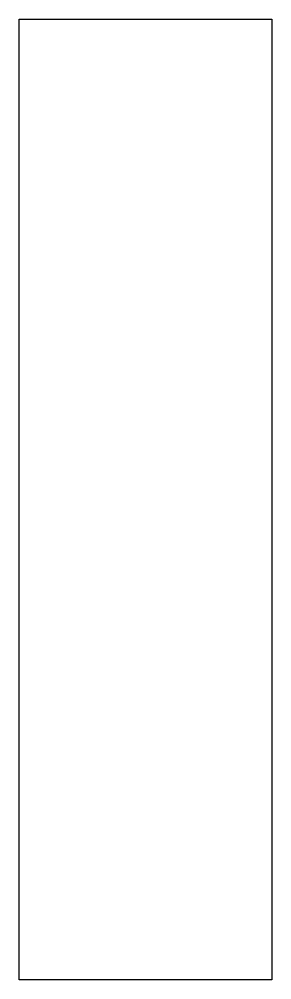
# Model space of a CAD drawing. Header units: centimetres. Extents: x -4 to -2, y -3.81 to 3.81.
import ezdxf

# ---------------------------------------------------------------- set-up
doc = ezdxf.new("R2010")
doc.units = ezdxf.units.CM
doc.layers.get('0').update_dxf_attribs({"linetype": 'CONTINUOUS'})

msp = doc.modelspace()

# ---------------------------------------------------------------- linework, layer by layer
msp.add_lwpolyline([(-2, 3.81), (-2, -3.81), (-4, -3.81), (-4, 3.81)], close=True)

doc.saveas('drawing.dxf')
